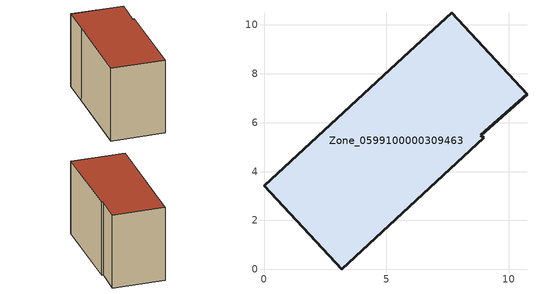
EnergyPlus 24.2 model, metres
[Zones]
Zone_0599100000309463
 floor ground (C_G): 10.75,7.16 8.86,5.49 8.98,5.38 3.17,0 0,3.43 5.7,8.67 7.67,10.5 z0
 wall outside (C_F): 10.75,7.16 7.67,10.5 5.7,8.67 0,3.43 3.17,0 8.98,5.38 8.86,5.49 10.75,7.16 z0:6.66
 roof outside (C_R): 8.86,5.49 10.75,7.16 7.67,10.5 5.7,8.67 0,3.43 3.17,0 8.98,5.38 z6.66
[BUILDING]
Pand.0599100000309463: North Axis=0; Terrain=City; Loads Convergence Tolerance Value=0.04; Temperature Convergence Tolerance Value=0.4; Solar Distribution=FullExterior; Maximum Number of Warmup Days=25; Minimum Number of Warmup Days=1
[Site:Location]
Rotterdam.The.Hague.AP_ZH_NLD Design_Conditions: Latitude=51.96; Longitude=4.45; Time Zone=1; Elevation=-4.5
[SITE:GROUNDTEMPERATURE:BUILDINGSURFACE]
18, 18, 18, 18, 18, 18, 18, 18, 18, 18, 18, 18
[MATERIAL] Thermal Absorptance=0.9; Solar Absorptance=0.7; Visible Absorptance=0.7
Name | Roughness | Thickness | Conductivity | Density | Specific Heat
G.TI.1946 | MediumSmooth | 0.15 | 1 | 540 | 1210
F.TI.1946 | Rough | 0.3 | 0.857143 | 1920 | 840
R.TI.1946 | MediumRough | 0.2 | 0.1 | 1500 | 1000
[CONSTRUCTION]
C_G: G.TI.1946
C_F: F.TI.1946
C_R: R.TI.1946
[ZONE]
Zone_0599100000309463: Type=1; Multiplier=1; Ceiling Height=Autocalculate; Volume=Autocalculate; Floor Area=autocalculate; Part of Total Floor Area=Yes
[ZONEINFILTRATION:DESIGNFLOWRATE]
Infil_Zone_0599100000309463: Zone or ZoneList or Space or SpaceList=Zone_0599100000309463; Schedule=AlwaysOn; Design Flow Rate Calculation Method=Flow/Area; Flow Rate per Floor Area=0.003; Constant Term Coefficient=1; Temperature Term Coefficient=0; Velocity Term Coefficient=0; Velocity Squared Term Coefficient=0
[HVACTEMPLATE:ZONE:IDEALLOADSAIRSYSTEM]
Zone_0599100000309463: Maximum Heating Supply Air Temperature=50; Minimum Cooling Supply Air Temperature=13; Maximum Heating Supply Air Humidity Ratio=0.0156; Minimum Cooling Supply Air Humidity Ratio=0.0077; Heating Limit=NoLimit; Cooling Limit=NoLimit; Dehumidification Control Type=ConstantSensibleHeatRatio; Cooling Sensible Heat Ratio=0.7; Dehumidification Setpoint=60; Humidification Control Type=None; Humidification Setpoint=30; Outdoor Air Method=None; Outdoor Air Flow Rate per Person=0.00944; Outdoor Air Flow Rate per Zone Floor Area=0; Outdoor Air Flow Rate per Zone=0; Demand Controlled Ventilation Type=None; Outdoor Air Economizer Type=NoEconomizer; Heat Recovery Type=None; Sensible Heat Recovery Effectiveness=0.7; Latent Heat Recovery Effectiveness=0.65
[ZONECONTROL:THERMOSTAT]
ThermostatControl_Zone_0599100000309463: Zone or ZoneList=Zone_0599100000309463; Control Type Schedule=DualSetpointControlType; Control 1=Thermostat_Zone_0599100000309463; Temperature Difference Between Cutout And Setpoint=0
[THERMOSTATSETPOINT:DUALSETPOINT]
Thermostat_Zone_0599100000309463: Heating Setpoint Temperature Schedule=HeatingSetpoint_Zone_0599100000309463; Cooling Setpoint Temperature Schedule=CoolingSetpoint_Zone_0599100000309463
[SCHEDULE:COMPACT]
HeatingSetpoint_Zone_0599100000309463: Through: 12/31, For: AllDays, Until: 24:00, 21
CoolingSetpoint_Zone_0599100000309463: Through: 12/31, For: AllDays, Until: 24:00, 24
DualSetpointControlType: Through: 12/31, For: AllDays, Until: 24:00, 4
AlwaysOn: Through: 12/31, For: AllDays, Until: 24:00, 1
